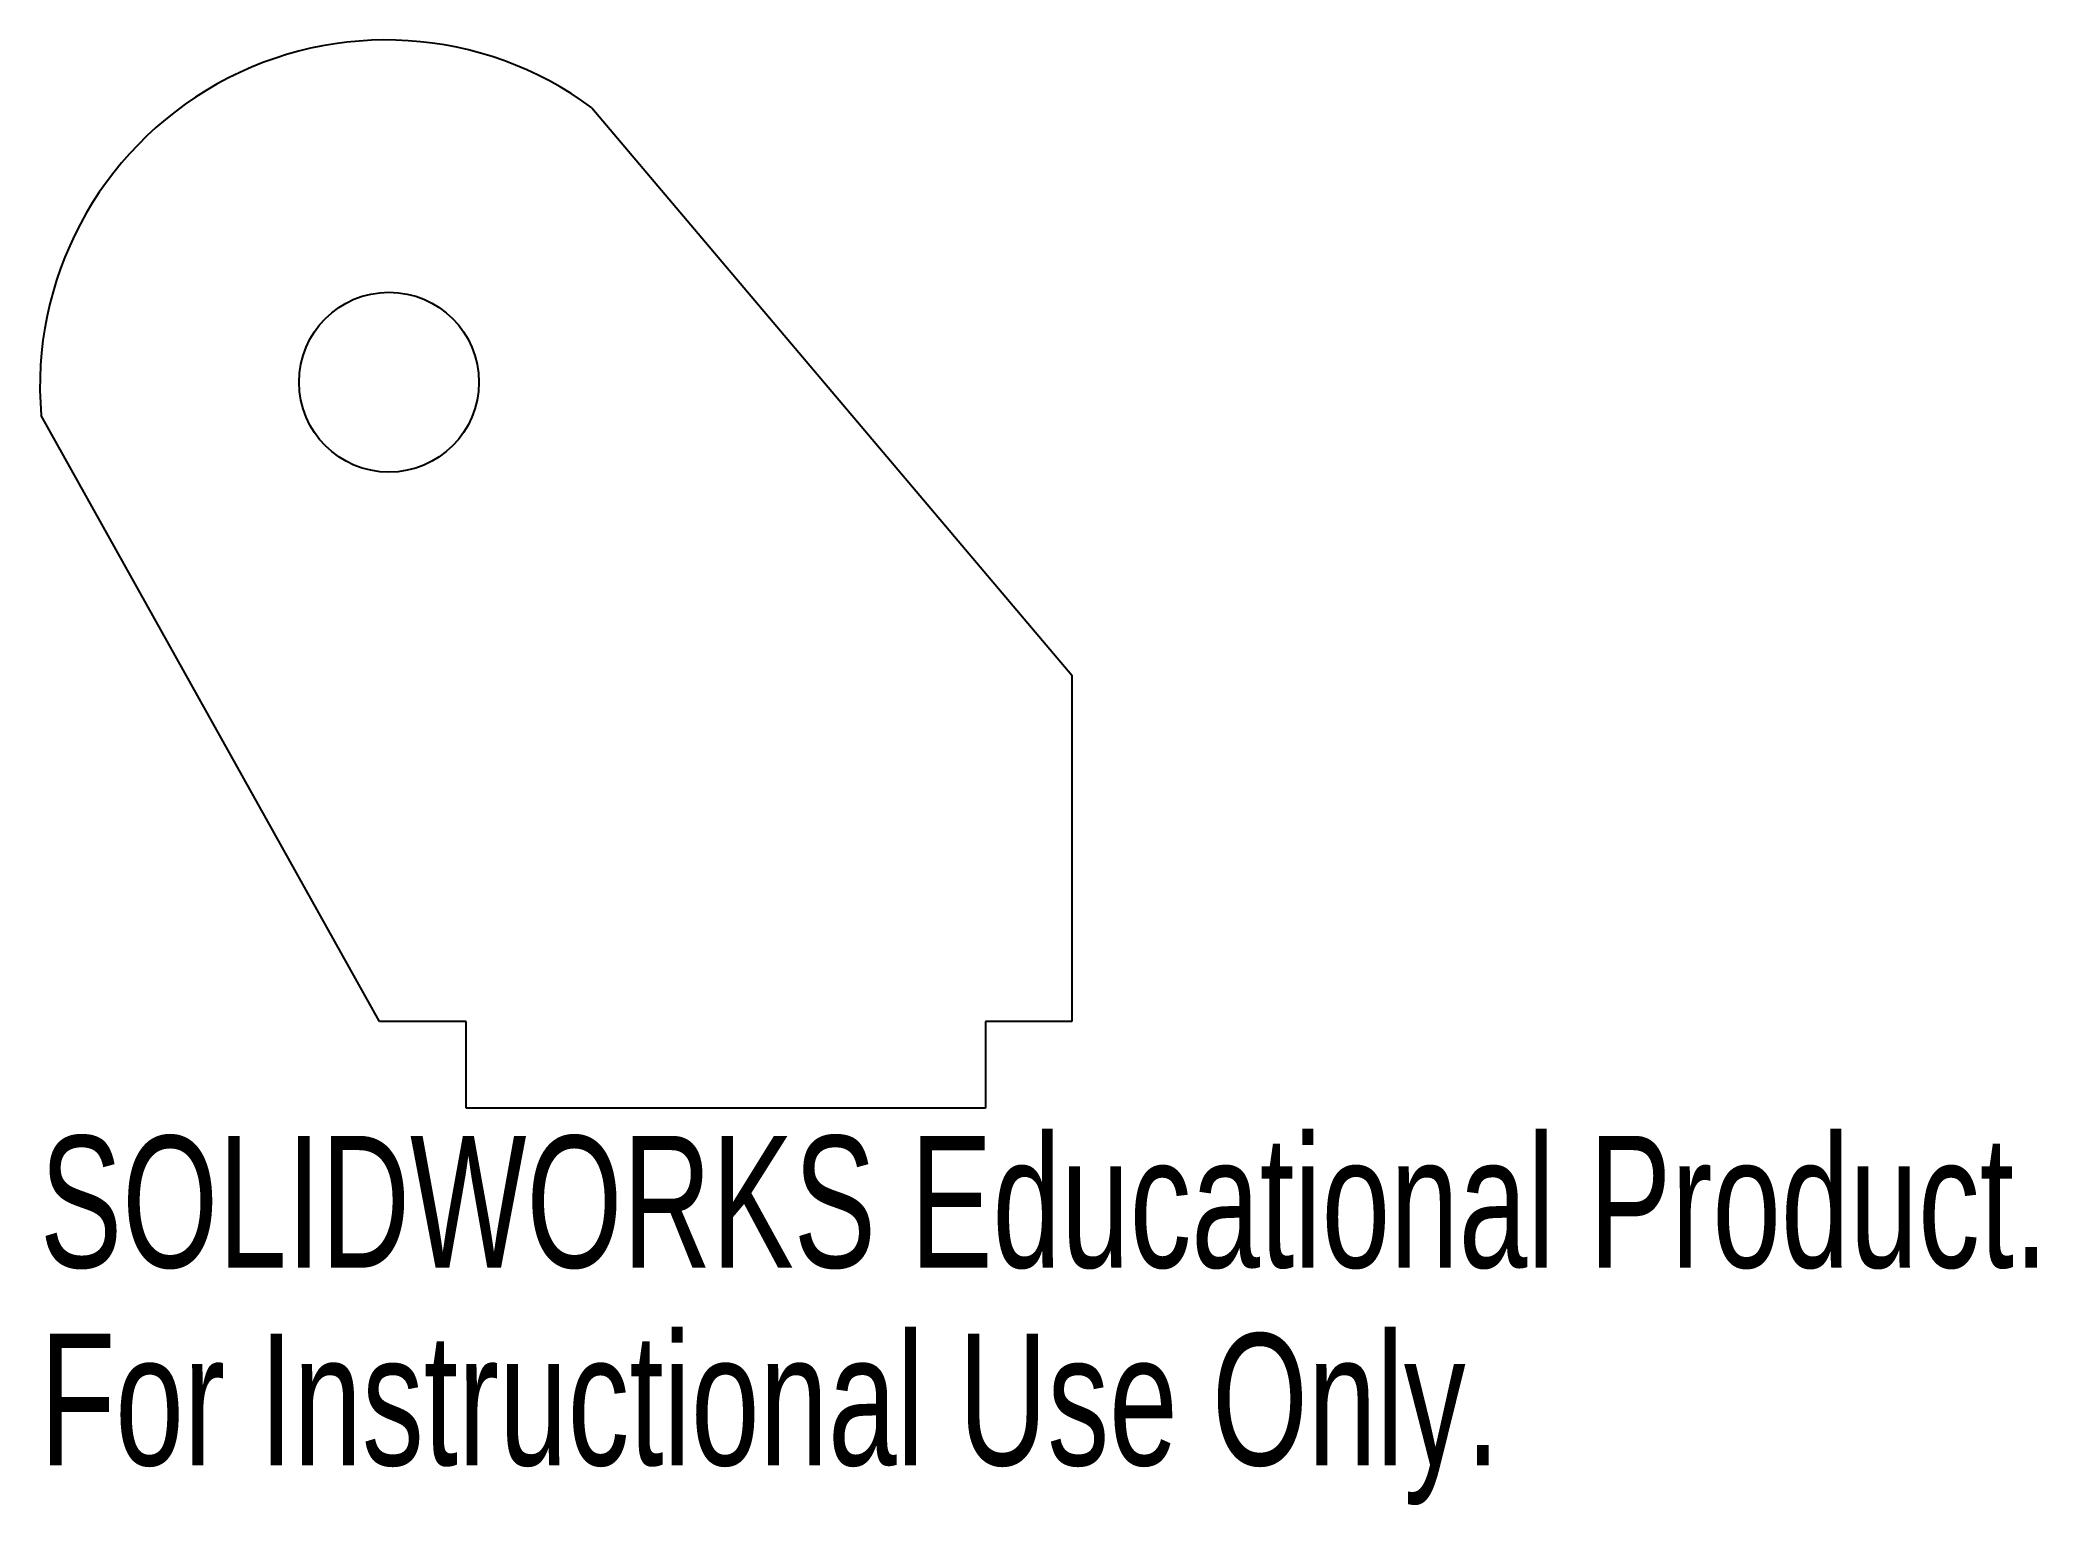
# Model space of a CAD drawing. Header units: inches. Extents: x -1.49 to 1.39, y 16.15 to 18.26.
import ezdxf

# ---------------------------------------------------------------- set-up
doc = ezdxf.new("R2010")
doc.units = ezdxf.units.IN
doc.header["$MEASUREMENT"] = 0
doc.styles.add('SLDTEXTSTYLE0', font='TXT', dxfattribs={"width": 0.7})

msp = doc.modelspace()

# ---------------------------------------------------------------- linework, layer by layer
at = {"color": 7, "linetype": 'Continuous', "lineweight": 25}
for p, q in [((-0.6933, 18.1666), (0, 17.3472)), ((-1, 16.8472), (-1.4888, 17.7222)), ((0, 17.3472), (0, 16.8472)), ((-0.875, 16.8472), (-1, 16.8472)), ((-0.875, 16.7222), (-0.875, 16.8472)), ((-0.125, 16.8472), (-0.125, 16.7222)), ((0, 16.8472), (-0.125, 16.8472)), ((-0.125, 16.7222), (-0.875, 16.7222))]:
    msp.add_line(p, q, dxfattribs=at)
msp.add_circle((-0.9865, 17.7704), 0.1299, dxfattribs=at)
msp.add_arc((-0.9906, 17.7646), 0.5, 53.5121, 184.8657, dxfattribs=at)

# ---------------------------------------------------------------- texts
at = {"color": 7, "linetype": 'Continuous', "char_height": 0.1903, "attachment_point": 1, "style": 'SLDTEXTSTYLE0'}
for s, insert in [('SOLIDWORKS Educational Product.', (-1.4906, 16.6821)), ('For Instructional Use Only.', (-1.4906, 16.3966))]:
    msp.add_mtext(s, dxfattribs=dict(at, insert=insert))

doc.saveas('drawing.dxf')
